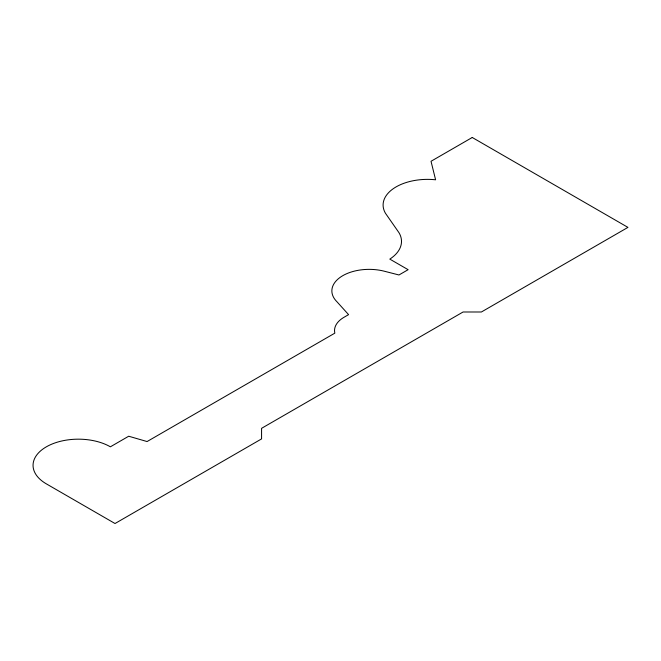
<?xml version="1.0" encoding="UTF-8"?>
<svg xmlns="http://www.w3.org/2000/svg" width="661" height="661" viewBox="0 0 661 661"><rect width="100%" height="100%" fill="white"/><g stroke="black" fill="none" stroke-linecap="round" stroke-linejoin="round"><path stroke-width="0.99" d="M472.243 137.48L431.022 161.284L435.599 179.792A44.444 25.655 0 0 0 385.454 213.255L398.963 232.672A46.171 26.655 0 0 1 389.808 259.112L408.126 269.688L398.963 274.976L383.454 271.002A37.297 21.532 0 0 0 341.101 276.711A37.297 21.532 0 0 0 336.895 301.697L348.587 314.636L344.224 317.156A32.596 18.822 0 0 0 334.846 333.144L147.081 441.548L128.705 436.227L110.387 446.811A45.336 26.176 0 0 0 46.303 446.853A45.336 26.176 0 0 0 46.328 483.852L115.022 523.52L261.574 438.904L261.574 428.328L463.08 311.992L481.398 311.992L627.95 227.384L472.243 137.48"/></g></svg>
